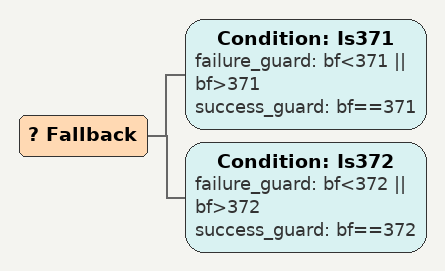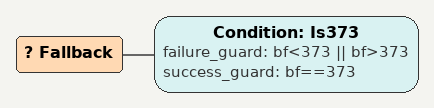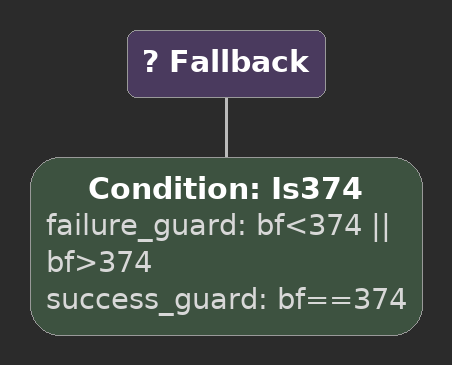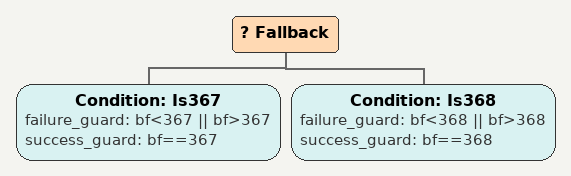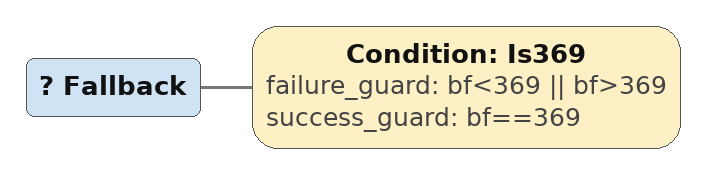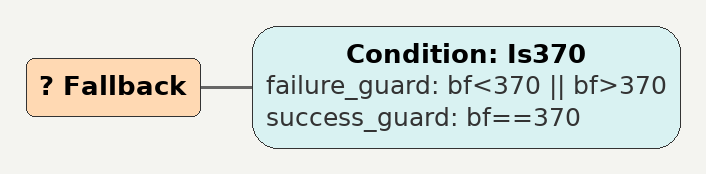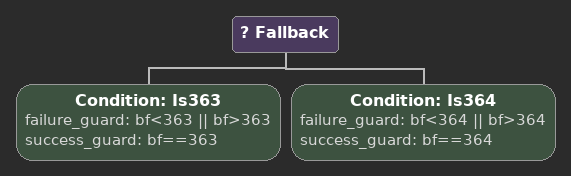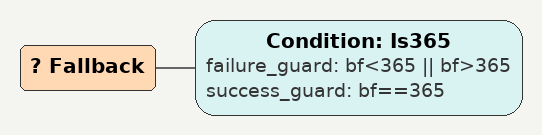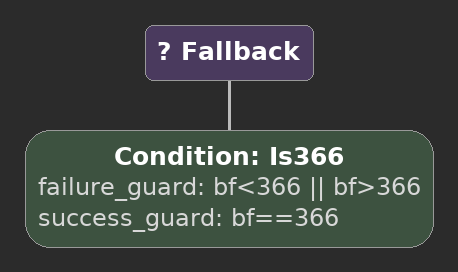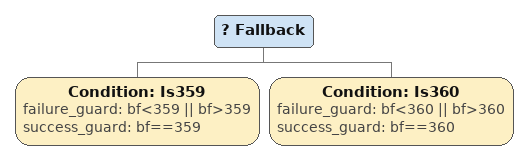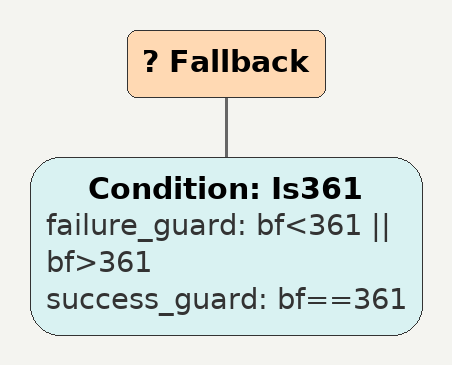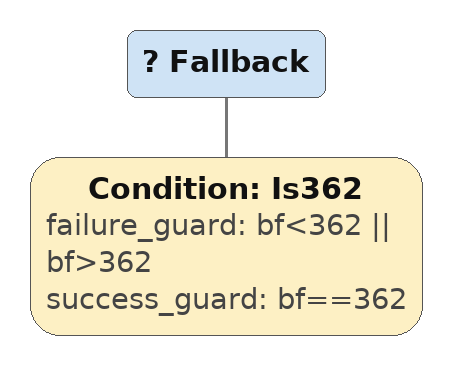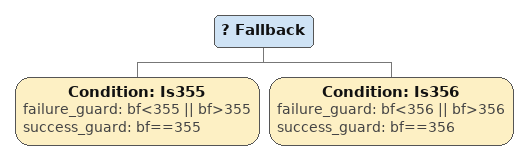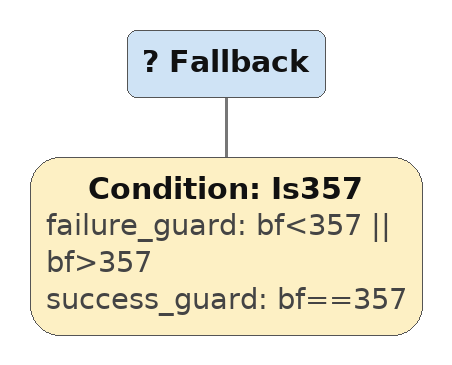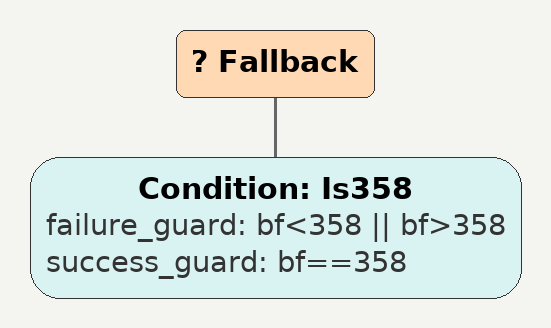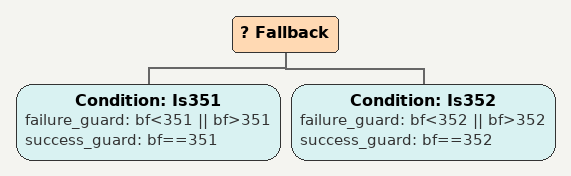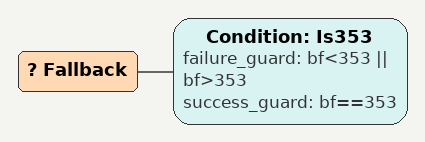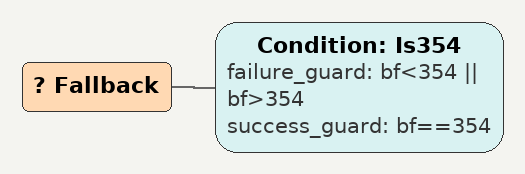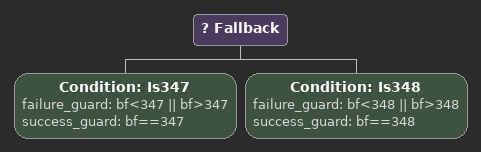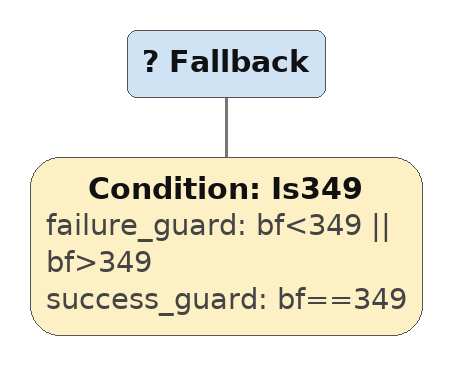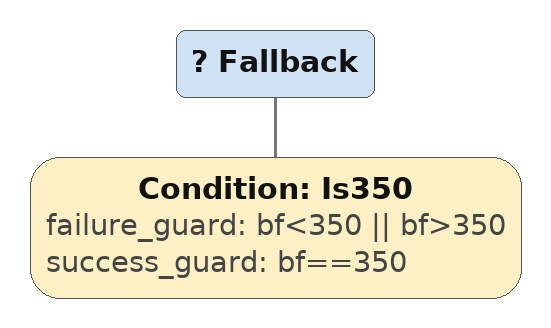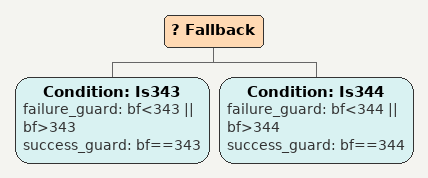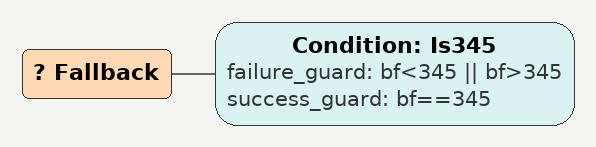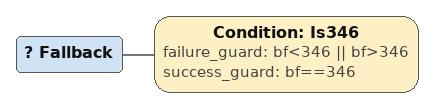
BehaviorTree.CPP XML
<Fallback>
    <Condition ID="Is371" failure_guard="bf&lt;371 || bf>371" success_guard="bf==371"/>
    <Condition ID="Is372" failure_guard="bf&lt;372 || bf>372" success_guard="bf==372"/>
        sequence370
        sequence
        children {
        } end_children
    } end_composite
</Fallback>

<Fallback>
    <Condition ID="Is373" failure_guard="bf&lt;373 || bf>373" success_guard="bf==373"/>
        sequence370
        sequence
        children {
        } end_children
    } end_composite
</Fallback>

<Fallback>
    <Condition ID="Is374" failure_guard="bf&lt;374 || bf>374" success_guard="bf==374"/>
        sequence370
        sequence
        children {
        } end_children
    } end_composite
</Fallback>

<Fallback>
    <Condition ID="Is367" failure_guard="bf&lt;367 || bf>367" success_guard="bf==367"/>
    <Condition ID="Is368" failure_guard="bf&lt;368 || bf>368" success_guard="bf==368"/>
        sequence366
        sequence
        children {
        } end_children
    } end_composite
</Fallback>

<Fallback>
    <Condition ID="Is369" failure_guard="bf&lt;369 || bf>369" success_guard="bf==369"/>
        sequence366
        sequence
        children {
        } end_children
    } end_composite
</Fallback>

<Fallback>
    <Condition ID="Is370" failure_guard="bf&lt;370 || bf>370" success_guard="bf==370"/>
        sequence366
        sequence
        children {
        } end_children
    } end_composite
</Fallback>

<Fallback>
    <Condition ID="Is363" failure_guard="bf&lt;363 || bf>363" success_guard="bf==363"/>
    <Condition ID="Is364" failure_guard="bf&lt;364 || bf>364" success_guard="bf==364"/>
        sequence362
        sequence
        children {
        } end_children
    } end_composite
</Fallback>

<Fallback>
    <Condition ID="Is365" failure_guard="bf&lt;365 || bf>365" success_guard="bf==365"/>
        sequence362
        sequence
        children {
        } end_children
    } end_composite
</Fallback>

<Fallback>
    <Condition ID="Is366" failure_guard="bf&lt;366 || bf>366" success_guard="bf==366"/>
        sequence362
        sequence
        children {
        } end_children
    } end_composite
</Fallback>

<Fallback>
    <Condition ID="Is359" failure_guard="bf&lt;359 || bf>359" success_guard="bf==359"/>
    <Condition ID="Is360" failure_guard="bf&lt;360 || bf>360" success_guard="bf==360"/>
        sequence358
        sequence
        children {
        } end_children
    } end_composite
</Fallback>

<Fallback>
    <Condition ID="Is361" failure_guard="bf&lt;361 || bf>361" success_guard="bf==361"/>
        sequence358
        sequence
        children {
        } end_children
    } end_composite
</Fallback>

<Fallback>
    <Condition ID="Is362" failure_guard="bf&lt;362 || bf>362" success_guard="bf==362"/>
        sequence358
        sequence
        children {
        } end_children
    } end_composite
</Fallback>

<Fallback>
    <Condition ID="Is355" failure_guard="bf&lt;355 || bf>355" success_guard="bf==355"/>
    <Condition ID="Is356" failure_guard="bf&lt;356 || bf>356" success_guard="bf==356"/>
        sequence354
        sequence
        children {
        } end_children
    } end_composite
</Fallback>

<Fallback>
    <Condition ID="Is357" failure_guard="bf&lt;357 || bf>357" success_guard="bf==357"/>
        sequence354
        sequence
        children {
        } end_children
    } end_composite
</Fallback>

<Fallback>
    <Condition ID="Is358" failure_guard="bf&lt;358 || bf>358" success_guard="bf==358"/>
        sequence354
        sequence
        children {
        } end_children
    } end_composite
</Fallback>

<Fallback>
    <Condition ID="Is351" failure_guard="bf&lt;351 || bf>351" success_guard="bf==351"/>
    <Condition ID="Is352" failure_guard="bf&lt;352 || bf>352" success_guard="bf==352"/>
        sequence350
        sequence
        children {
        } end_children
    } end_composite
</Fallback>

<Fallback>
    <Condition ID="Is353" failure_guard="bf&lt;353 || bf>353" success_guard="bf==353"/>
        sequence350
        sequence
        children {
        } end_children
    } end_composite
</Fallback>

<Fallback>
    <Condition ID="Is354" failure_guard="bf&lt;354 || bf>354" success_guard="bf==354"/>
        sequence350
        sequence
        children {
        } end_children
    } end_composite
</Fallback>

<Fallback>
    <Condition ID="Is347" failure_guard="bf&lt;347 || bf>347" success_guard="bf==347"/>
    <Condition ID="Is348" failure_guard="bf&lt;348 || bf>348" success_guard="bf==348"/>
        sequence346
        sequence
        children {
        } end_children
    } end_composite
</Fallback>

<Fallback>
    <Condition ID="Is349" failure_guard="bf&lt;349 || bf>349" success_guard="bf==349"/>
        sequence346
        sequence
        children {
        } end_children
    } end_composite
</Fallback>

<Fallback>
    <Condition ID="Is350" failure_guard="bf&lt;350 || bf>350" success_guard="bf==350"/>
        sequence346
        sequence
        children {
        } end_children
    } end_composite
</Fallback>

<Fallback>
    <Condition ID="Is343" failure_guard="bf&lt;343 || bf>343" success_guard="bf==343"/>
    <Condition ID="Is344" failure_guard="bf&lt;344 || bf>344" success_guard="bf==344"/>
        sequence342
        sequence
        children {
        } end_children
    } end_composite
</Fallback>

<Fallback>
    <Condition ID="Is345" failure_guard="bf&lt;345 || bf>345" success_guard="bf==345"/>
        sequence342
        sequence
        children {
        } end_children
    } end_composite
</Fallback>

<Fallback>
    <Condition ID="Is346" failure_guard="bf&lt;346 || bf>346" success_guard="bf==346"/>
        sequence342
        sequence
        children {
        } end_children
    } end_composite
</Fallback>
